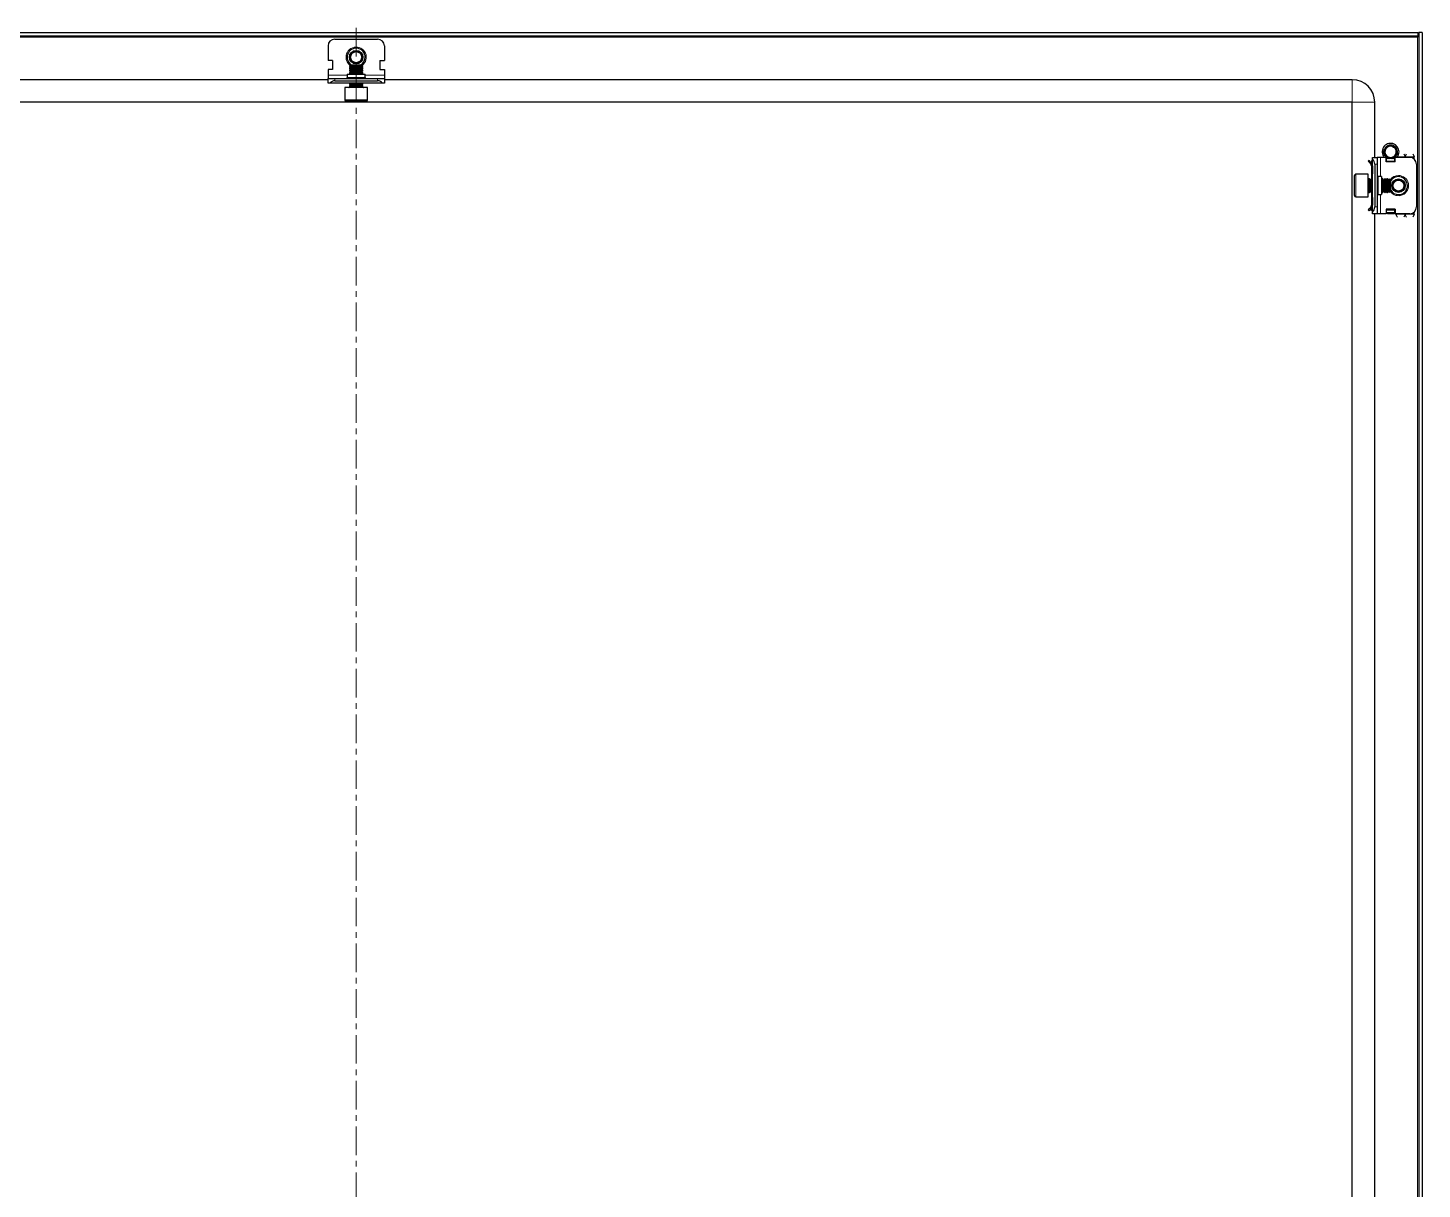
# Model space of a CAD drawing. Header units: millimetres. Extents: x -456 to 1943, y -979 to 1408.
# Drawn here: x 1324 to 1943, y 789 to 1305 of the extents above; entities that cross this region are included whole.
import ezdxf

# ---------------------------------------------------------------- set-up
doc = ezdxf.new("R2010")
doc.units = ezdxf.units.MM
doc.linetypes.add('CENTERX2', pattern=[20.32, 12.7, -2.54, 2.54, -2.54])
doc.layers.add('FORMAT', color=7, linetype='Continuous')

msp = doc.modelspace()

# ---------------------------------------------------------------- linework, layer by layer
at = {"color": 7, "linetype": 'Continuous', "lineweight": 25}
for p, q in [((998.36, 1302.58), (1940.96, 1302.58)), ((998.36, 1301.08), (1940.96, 1301.08)), ((1460.16, 1299.58), (1479.16, 1299.58)), ((1940.8, 1301.08), (1940.56, 1300.48)), ((1940.96, 1301.08), (1940.96, 1302.58)), ((1941.16, 1302.58), (1941.16, -858.42)), ((1942.66, 1302.58), (1941.16, 1302.58)), ((1942.66, 1302.58), (1942.66, -858.42)), ((1457.16, 1296.58), (1457.16, 1290.08)), ((1482.16, 1296.58), (1482.16, 1290.08)), ((1459.16, 1290.08), (1457.16, 1290.08)), ((1459.16, 1290.08), (1459.16, 1286.08)), ((1467.21, 1288.08), (1466.66, 1287.52)), ((1466.66, 1287.52), (1466.66, 1287.47)), ((1472.66, 1287.52), (1466.66, 1287.52)), ((1466.66, 1287.47), (1467.21, 1287.08)), ((1467.13, 1287.47), (1466.66, 1287.47)), ((1467.21, 1287.08), (1466.66, 1286.69)), ((1472.66, 1287.47), (1467.13, 1287.47)), ((1472.11, 1288.08), (1467.21, 1288.08)), ((1467.6, 1287.08), (1467.21, 1287.08)), ((1472.11, 1287.08), (1467.6, 1287.08)), ((1472.66, 1287.52), (1472.11, 1288.08)), ((1472.11, 1287.08), (1472.66, 1287.47)), ((1472.66, 1286.69), (1472.11, 1287.08)), ((1472.66, 1287.47), (1472.66, 1287.52)), ((1480.16, 1290.08), (1482.16, 1290.08)), ((1480.16, 1290.08), (1480.16, 1286.08)), ((1457.16, 1281.58), (1027.66, 1281.58)), ((1457.16, 1286.08), (1457.16, 1283.58)), ((1459.16, 1286.08), (1457.16, 1286.08)), ((1457.16, 1283.58), (1457.16, 1282.08)), ((1457.16, 1280.08), (1457.16, 1282.08)), ((1457.16, 1282.08), (1460.16, 1282.08)), ((1460.16, 1282.08), (1479.16, 1282.08)), ((1460.16, 1281.08), (1479.16, 1281.08)), ((1465.66, 1284.08), (1465.66, 1282.58)), ((1465.66, 1284.08), (1473.66, 1284.08)), ((1466.66, 1286.69), (1466.66, 1286.47)), ((1467.13, 1286.69), (1466.66, 1286.69)), ((1466.66, 1286.47), (1467.21, 1286.08)), ((1467.13, 1286.47), (1466.66, 1286.47)), ((1467.21, 1286.08), (1466.66, 1285.69)), ((1466.66, 1285.69), (1466.66, 1285.47)), ((1467.13, 1285.69), (1466.66, 1285.69)), ((1466.66, 1285.47), (1467.21, 1285.08)), ((1467.13, 1285.47), (1466.66, 1285.47)), ((1467.21, 1285.08), (1466.66, 1284.69)), ((1466.66, 1284.69), (1466.66, 1284.47)), ((1467.13, 1284.69), (1466.66, 1284.69)), ((1466.66, 1284.47), (1467.21, 1284.08)), ((1467.13, 1284.47), (1466.66, 1284.47)), ((1472.66, 1286.69), (1467.13, 1286.69)), ((1472.66, 1286.47), (1467.13, 1286.47)), ((1472.66, 1285.69), (1467.13, 1285.69)), ((1472.66, 1285.47), (1467.13, 1285.47)), ((1472.66, 1284.69), (1467.13, 1284.69)), ((1472.66, 1284.47), (1467.13, 1284.47)), ((1467.6, 1286.08), (1467.21, 1286.08)), ((1467.6, 1285.08), (1467.21, 1285.08)), ((1472.11, 1286.08), (1467.6, 1286.08)), ((1472.11, 1285.08), (1467.6, 1285.08)), ((1472.11, 1286.08), (1472.66, 1286.47)), ((1472.66, 1285.69), (1472.11, 1286.08)), ((1472.11, 1285.08), (1472.66, 1285.47)), ((1472.66, 1284.69), (1472.11, 1285.08)), ((1472.11, 1284.08), (1472.66, 1284.47)), ((1472.66, 1286.47), (1472.66, 1286.69)), ((1472.66, 1285.47), (1472.66, 1285.69)), ((1472.66, 1284.47), (1472.66, 1284.69)), ((1473.66, 1282.58), (1473.66, 1284.08)), ((1479.16, 1282.08), (1482.16, 1282.08)), ((1480.16, 1286.08), (1482.16, 1286.08)), ((1482.16, 1286.08), (1482.16, 1283.58)), ((1482.16, 1283.58), (1482.16, 1282.08)), ((1482.16, 1282.08), (1482.16, 1280.08)), ((1911.66, 1281.58), (1482.16, 1281.58)), ((1457.92, 1280.08), (1457.16, 1280.08)), ((1481.4, 1280.08), (1457.92, 1280.08)), ((1464.66, 1278.08), (1464.66, 1272.68)), ((1474.66, 1278.08), (1464.66, 1278.08)), ((1467.21, 1280.08), (1466.66, 1279.69)), ((1466.66, 1279.69), (1466.66, 1279.47)), ((1467.13, 1279.69), (1466.66, 1279.69)), ((1466.66, 1279.47), (1467.21, 1279.08)), ((1467.13, 1279.47), (1466.66, 1279.47)), ((1467.21, 1279.08), (1466.66, 1278.69)), ((1466.66, 1278.69), (1466.66, 1278.33)), ((1467.13, 1278.69), (1466.66, 1278.69)), ((1472.66, 1279.69), (1467.13, 1279.69)), ((1472.66, 1279.47), (1467.13, 1279.47)), ((1472.66, 1278.69), (1467.13, 1278.69)), ((1467.6, 1279.08), (1467.21, 1279.08)), ((1472.11, 1279.08), (1467.6, 1279.08)), ((1472.66, 1279.69), (1472.11, 1280.08)), ((1472.11, 1279.08), (1472.66, 1279.47)), ((1472.66, 1278.69), (1472.11, 1279.08)), ((1472.66, 1279.47), (1472.66, 1279.69)), ((1472.66, 1278.33), (1472.66, 1278.69)), ((1474.66, 1272.68), (1474.66, 1278.08)), ((1482.16, 1280.08), (1481.4, 1280.08)), ((1911.66, 1271.58), (1027.66, 1271.58)), ((1474.06, 1272.08), (1465.26, 1272.08)), ((1911.66, -827.42), (1911.66, 1271.58)), ((1921.66, 1247.08), (1921.66, 1271.58)), ((1925.66, 1249.67), (1925.69, 1249.93)), ((1925.67, 1249.88), (1925.67, 1249.83)), ((1925.7, 1250.08), (1925.69, 1250.03)), ((1925.74, 1250.28), (1925.73, 1250.24)), ((1925.74, 1250.28), (1925.82, 1250.52)), ((1925.8, 1250.47), (1925.78, 1250.43)), ((1926.45, 1251.61), (1926.43, 1251.58)), ((1926.72, 1251.87), (1926.69, 1251.84)), ((1927.04, 1252.1), (1927.24, 1252.22)), ((1927.21, 1252.21), (1927.17, 1252.18)), ((1927.22, 1252.14), (1927.17, 1252.18)), ((1927.21, 1252.21), (1927.44, 1252.29)), ((1927.4, 1252.3), (1927.35, 1252.28)), ((1927.59, 1252.38), (1927.54, 1252.36)), ((1927.59, 1252.38), (1927.81, 1252.45)), ((1927.78, 1252.45), (1927.73, 1252.43)), ((1927.97, 1252.5), (1927.92, 1252.49)), ((1928.86, 1252.57), (1928.11, 1252.5)), ((1930.36, 1252.05), (1930.31, 1252.08)), ((1930.52, 1251.93), (1930.48, 1251.96)), ((1930.68, 1251.8), (1930.64, 1251.83)), ((1930.82, 1251.66), (1930.79, 1251.69)), ((1930.82, 1251.66), (1930.94, 1251.52)), ((1930.93, 1251.54), (1930.92, 1251.55)), ((1930.95, 1250.45), (1931.12, 1250.04)), ((1919.1, 1245.72), (1918.75, 1245.36)), ((1919.72, 1244.39), (1918.75, 1245.36)), ((1920.07, 1244.74), (1919.1, 1245.72)), ((1919.72, 1244.39), (1920.07, 1244.74)), ((1920.16, 1245.08), (1920.16, 1244.68)), ((1920.45, 1245.79), (1920.66, 1245.99)), ((1920.66, 1247.08), (1922.66, 1247.08)), ((1920.66, 1246.31), (1920.66, 1247.08)), ((1920.66, 1222.84), (1920.66, 1246.31)), ((1921.66, 1244.08), (1921.66, 1225.08)), ((1922.66, 1247.08), (1922.66, 1244.08)), ((1924.16, 1247.08), (1922.66, 1247.08)), ((1922.66, 1244.08), (1922.66, 1225.08)), ((1926.66, 1247.08), (1924.16, 1247.08)), ((1925.66, 1249.47), (1925.69, 1249.71)), ((1925.66, 1249.67), (1925.66, 1249.62)), ((1925.66, 1249.47), (1925.66, 1249.42)), ((1925.68, 1249.27), (1925.68, 1249.22)), ((1925.7, 1249.08), (1925.71, 1249.03)), ((1925.74, 1248.89), (1925.75, 1248.85)), ((1925.79, 1248.72), (1925.8, 1248.67)), ((1925.85, 1248.54), (1925.85, 1248.53)), ((1926.43, 1247.57), (1926.46, 1247.53)), ((1926.57, 1247.43), (1926.6, 1247.4)), ((1926.66, 1245.08), (1926.66, 1247.08)), ((1926.91, 1246.26), (1926.66, 1246.41)), ((1930.66, 1245.08), (1926.66, 1245.08)), ((1926.72, 1247.29), (1926.76, 1247.26)), ((1926.88, 1247.16), (1926.92, 1247.13)), ((1926.91, 1246.7), (1927.25, 1246.94)), ((1927.41, 1246.7), (1926.91, 1246.35)), ((1926.91, 1246.35), (1926.91, 1246.7)), ((1926.91, 1245.43), (1926.91, 1246.35)), ((1926.91, 1245.08), (1926.91, 1245.43)), ((1927.05, 1247.05), (1927.09, 1247.02)), ((1927.23, 1246.94), (1927.27, 1246.92)), ((1927.41, 1246.7), (1927.81, 1246.7)), ((1927.58, 1246.78), (1927.63, 1246.76)), ((1927.76, 1246.72), (1927.81, 1246.7)), ((1927.94, 1246.67), (1927.98, 1246.66)), ((1929.11, 1246.62), (1928.93, 1246.59)), ((1929.26, 1246.64), (1929.3, 1246.65)), ((1929.5, 1246.7), (1929.91, 1246.7)), ((1930.41, 1246.35), (1929.91, 1246.7)), ((1930.2, 1247), (1929.93, 1246.88)), ((1930, 1246.99), (1930.41, 1246.7)), ((1930.41, 1246.7), (1930.41, 1246.35)), ((1930.41, 1246.35), (1930.41, 1245.43)), ((1930.41, 1245.43), (1930.41, 1245.08)), ((1930.66, 1246.41), (1930.46, 1246.29)), ((1930.46, 1246.29), (1930.46, 1245.08)), ((1930.66, 1245.08), (1930.66, 1247.08)), ((1937.16, 1247.08), (1930.66, 1247.08)), ((1930.93, 1247.61), (1930.76, 1247.49)), ((1931.43, 1248.46), (1931.33, 1248.27)), ((1931.44, 1248.46), (1931.34, 1248.28)), ((1931.5, 1248.6), (1931.51, 1248.64)), ((1931.55, 1248.78), (1931.56, 1248.82)), ((1931.65, 1249.38), (1931.59, 1249.07)), ((1931.6, 1248.97), (1931.61, 1249.02)), ((1931.63, 1249.18), (1931.64, 1249.23)), ((1931.65, 1249.38), (1931.66, 1249.43)), ((1931.66, 1249.58), (1931.66, 1249.58)), ((1939.16, 1246.31), (1939.16, 1247.33)), ((1940.16, 1244.08), (1940.16, 1225.08)), ((1912.66, 1230.18), (1912.66, 1238.98)), ((1918.66, 1239.58), (1913.26, 1239.58)), ((1918.66, 1229.58), (1918.66, 1239.58)), ((1919.27, 1237.58), (1918.91, 1237.58)), ((1919.66, 1237.02), (1919.27, 1237.58)), ((1919.27, 1237.11), (1919.27, 1237.58)), ((1920.05, 1237.58), (1919.66, 1237.02)), ((1920.27, 1237.58), (1920.05, 1237.58)), ((1920.05, 1237.11), (1920.05, 1237.58)), ((1920.16, 1243.33), (1920.66, 1243.33)), ((1920.16, 1243.33), (1920.16, 1239.83)), ((1920.66, 1239.83), (1920.16, 1239.83)), ((1920.16, 1239.83), (1920.16, 1237.58)), ((1920.66, 1237.02), (1920.27, 1237.58)), ((1920.27, 1237.11), (1920.27, 1237.58)), ((1920.66, 1243.33), (1920.66, 1239.83)), ((1924.66, 1238.58), (1923.16, 1238.58)), ((1924.66, 1238.58), (1924.66, 1230.58)), ((1925.05, 1237.58), (1924.66, 1237.02)), ((1925.27, 1237.58), (1925.05, 1237.58)), ((1925.05, 1237.11), (1925.05, 1237.58)), ((1925.66, 1237.02), (1925.27, 1237.58)), ((1925.27, 1237.11), (1925.27, 1237.58)), ((1926.05, 1237.58), (1925.66, 1237.02)), ((1926.27, 1237.58), (1926.05, 1237.58)), ((1926.05, 1237.11), (1926.05, 1237.58)), ((1926.66, 1237.02), (1926.27, 1237.58)), ((1926.27, 1237.11), (1926.27, 1237.58)), ((1927.05, 1237.58), (1926.66, 1237.02)), ((1927.27, 1237.58), (1927.05, 1237.58)), ((1927.05, 1237.11), (1927.05, 1237.58)), ((1927.66, 1237.02), (1927.27, 1237.58)), ((1927.27, 1237.11), (1927.27, 1237.58)), ((1928.05, 1237.58), (1927.66, 1237.02)), ((1928.11, 1237.58), (1928.05, 1237.58)), ((1928.05, 1237.11), (1928.05, 1237.58)), ((1928.66, 1237.02), (1928.11, 1237.58)), ((1928.11, 1231.58), (1928.11, 1237.58)), ((1918.91, 1231.58), (1919.27, 1231.58)), ((1919.27, 1231.58), (1919.27, 1237.11)), ((1919.27, 1231.58), (1919.66, 1232.13)), ((1919.66, 1236.64), (1919.66, 1237.02)), ((1919.66, 1232.13), (1919.66, 1236.64)), ((1919.66, 1232.13), (1920.05, 1231.58)), ((1920.05, 1231.58), (1920.05, 1237.11)), ((1920.05, 1231.58), (1920.27, 1231.58)), ((1920.16, 1231.58), (1920.16, 1229.33)), ((1920.27, 1231.58), (1920.27, 1237.11)), ((1920.27, 1231.58), (1920.66, 1232.13)), ((1924.66, 1232.13), (1925.05, 1231.58)), ((1925.05, 1231.58), (1925.05, 1237.11)), ((1925.05, 1231.58), (1925.27, 1231.58)), ((1925.27, 1231.58), (1925.27, 1237.11)), ((1925.27, 1231.58), (1925.66, 1232.13)), ((1925.66, 1236.64), (1925.66, 1237.02)), ((1925.66, 1232.13), (1925.66, 1236.64)), ((1925.66, 1232.13), (1926.05, 1231.58)), ((1926.05, 1231.58), (1926.05, 1237.11)), ((1926.05, 1231.58), (1926.27, 1231.58)), ((1926.27, 1231.58), (1926.27, 1237.11)), ((1926.27, 1231.58), (1926.66, 1232.13)), ((1926.66, 1236.64), (1926.66, 1237.02)), ((1926.66, 1232.13), (1926.66, 1236.64)), ((1926.66, 1232.13), (1927.05, 1231.58)), ((1927.05, 1231.58), (1927.05, 1237.11)), ((1927.05, 1231.58), (1927.27, 1231.58)), ((1927.27, 1231.58), (1927.27, 1237.11)), ((1927.27, 1231.58), (1927.66, 1232.13)), ((1927.66, 1236.64), (1927.66, 1237.02)), ((1927.66, 1232.13), (1927.66, 1236.64)), ((1927.66, 1232.13), (1928.05, 1231.58)), ((1928.05, 1231.58), (1928.05, 1237.11)), ((1928.05, 1231.58), (1928.11, 1231.58)), ((1928.11, 1231.58), (1928.66, 1232.13)), ((1928.66, 1232.13), (1928.66, 1237.02)), ((1913.26, 1229.58), (1918.66, 1229.58)), ((1920.16, 1229.33), (1920.66, 1229.33)), ((1920.16, 1229.33), (1920.16, 1225.83)), ((1920.16, 1225.83), (1920.66, 1225.83)), ((1920.66, 1229.33), (1920.66, 1225.83)), ((1922.66, 1225.08), (1922.66, 1222.08)), ((1923.16, 1230.58), (1924.66, 1230.58)), ((1919.72, 1224.77), (1918.75, 1223.79)), ((1919.1, 1223.44), (1918.75, 1223.79)), ((1920.07, 1224.41), (1919.1, 1223.44)), ((1919.72, 1224.77), (1920.07, 1224.41)), ((1920.16, 1224.08), (1920.16, 1224.54)), ((1920.66, 1223.16), (1920.45, 1223.37)), ((1920.66, 1222.08), (1920.66, 1222.84)), ((1922.66, 1222.08), (1920.66, 1222.08)), ((1921.66, 547.08), (1921.66, 1222.08)), ((1924.16, 1222.08), (1922.66, 1222.08)), ((1926.66, 1222.08), (1924.16, 1222.08)), ((1930.66, 1224.08), (1926.66, 1224.08)), ((1926.66, 1224.08), (1926.66, 1222.08)), ((1926.91, 1223.73), (1926.91, 1224.08)), ((1926.91, 1222.81), (1926.91, 1223.73)), ((1926.91, 1222.81), (1927.41, 1222.46)), ((1926.91, 1222.46), (1926.91, 1222.81)), ((1927.41, 1222.1), (1926.91, 1222.46)), ((1929.91, 1222.46), (1927.41, 1222.46)), ((1927.41, 1222.46), (1927.41, 1222.1)), ((1929.91, 1222.1), (1927.41, 1222.1)), ((1929.91, 1222.46), (1930.41, 1222.81)), ((1929.91, 1222.1), (1929.91, 1222.46)), ((1930.41, 1222.46), (1929.91, 1222.1)), ((1930.41, 1224.08), (1930.41, 1223.73)), ((1930.41, 1223.73), (1930.41, 1222.81)), ((1930.41, 1222.81), (1930.41, 1222.46)), ((1930.46, 1224.08), (1930.46, 1222.2)), ((1930.46, 1222.2), (1930.66, 1222.2)), ((1930.66, 1224.08), (1930.66, 1222.08)), ((1937.16, 1222.08), (1930.66, 1222.08)), ((1931.16, 1221.83), (1931.16, 1222.08)), ((1939.16, 1221.83), (1939.16, 1222.84))]:
    msp.add_line(p, q, dxfattribs=at)
at = {"color": 8, "linetype": 'Continuous', "lineweight": 18}
for p, q in [((998.76, 1300.48), (1940.56, 1300.48)), ((1940.56, 1300.48), (1940.56, -856.32)), ((1457.16, 1283.58), (1465.66, 1283.58)), ((1460.16, 1282.08), (1460.16, 1281.08)), ((1465.66, 1282.58), (1473.66, 1282.58)), ((1473.66, 1283.58), (1482.16, 1283.58)), ((1479.16, 1281.08), (1479.16, 1282.08)), ((1911.66, 1271.58), (1911.66, 1281.58)), ((1466.66, 1278.33), (1471.28, 1278.33)), ((1471.28, 1278.33), (1472.66, 1278.33)), ((1464.66, 1272.68), (1474.66, 1272.68)), ((1911.66, 1271.58), (1921.66, 1271.58)), ((1920.66, 1245.08), (1920.16, 1245.08)), ((1920.66, 1245.58), (1920.45, 1245.79)), ((1922.66, 1244.08), (1921.66, 1244.08)), ((1924.16, 1247.08), (1924.16, 1238.58)), ((1930.41, 1245.43), (1926.91, 1245.43)), ((1931.66, 1247.33), (1935.16, 1247.33)), ((1939.16, 1247.33), (1935.16, 1247.33)), ((1913.26, 1239.58), (1913.26, 1229.58)), ((1918.91, 1237.58), (1918.91, 1232.96)), ((1923.16, 1238.58), (1923.16, 1230.58)), ((1918.91, 1232.96), (1918.91, 1231.58)), ((1921.66, 1225.08), (1922.66, 1225.08)), ((1924.16, 1230.58), (1924.16, 1222.08)), ((1920.66, 1224.08), (1920.16, 1224.08)), ((1920.66, 1223.58), (1920.45, 1223.37)), ((1926.91, 1223.73), (1930.41, 1223.73)), ((1935.16, 1221.83), (1931.16, 1221.83)), ((1939.16, 1221.83), (1935.16, 1221.83))]:
    msp.add_line(p, q, dxfattribs=at)
at = {"color": 7, "linetype": 'Continuous', "lineweight": 25}
for centre, radius in [((1469.66, 1291.58), 3), ((1469.66, 1291.58), 2.76), ((1469.66, 1291.58), 2.45), ((1932.16, 1234.58), 3), ((1932.16, 1234.58), 2.76), ((1932.16, 1234.58), 2.45)]:
    msp.add_circle(centre, radius, dxfattribs=at)
for centre, radius, start, end in [((1460.16, 1296.58), 3, 90, 180), ((1479.16, 1296.58), 3, 0, 90), ((1469.66, 1291.58), 4, 0, 241.04498), ((1469.66, 1291.58), 4, 298.95502, 0), ((1460.16, 1278.08), 3, 90, 138.18969), ((1465.16, 1282.58), 0.5, 270, 0), ((1474.16, 1282.58), 0.5, 180, 270), ((1479.16, 1278.08), 3, 41.81031, 90), ((1911.66, 1271.58), 10, 0, 90), ((1466.41, 1278.33), 0.25, 270, 0), ((1472.91, 1278.33), 0.25, 180, 270), ((1465.26, 1272.68), 0.6, 180, 270), ((1474.06, 1272.68), 0.6, 270, 0), ((1928.66, 1249.58), 3.75, 0, 221.81031), ((1928.66, 1249.58), 2.5, 168.59442, 228.59442), ((1928.66, 1249.58), 2.5, 108.59442, 168.59442), ((1928.66, 1249.58), 2.5, 75.88813, 108.59442), ((1928.66, 1249.58), 3, 59.92857, 86.21929), ((1928.66, 1249.58), 3, 360, 40.74374), ((1928.66, 1249.58), 2.5, 348.59442, 10.51652), ((1921.16, 1245.08), 1, 135, 180), ((1918.66, 1244.08), 3, 360, 48.18969), ((1928.66, 1249.58), 2.5, 228.59442, 288.59442), ((1928.66, 1249.58), 2.5, 288.59442, 348.59442), ((1928.66, 1249.58), 3.75, 318.18969, 0), ((1937.16, 1244.08), 3, 360, 90), ((1913.26, 1238.98), 0.6, 90, 180), ((1918.91, 1237.83), 0.25, 180, 270), ((1923.16, 1239.08), 0.5, 180, 270), ((1932.16, 1234.58), 4, 270, 151.04498), ((1918.91, 1231.33), 0.25, 90, 180), ((1932.16, 1234.58), 4, 208.95502, 270), ((1913.26, 1230.18), 0.6, 180, 270), ((1918.66, 1225.08), 3, 311.81031, 360), ((1923.16, 1230.08), 0.5, 90, 180), ((1937.16, 1225.08), 3, 270, 360), ((1921.16, 1224.08), 1, 180, 225)]:
    msp.add_arc(centre, radius, start, end, dxfattribs=at)
at = {"color": 8, "linetype": 'Continuous', "lineweight": 18}
for centre, start, end in [((1469.66, 1291.58), 305.46217, 180), ((1469.66, 1291.58), 180, 234.53783), ((1932.16, 1234.58), 215.46217, 90), ((1932.16, 1234.58), 90, 144.53783)]:
    msp.add_arc(centre, 4.5, start, end, dxfattribs=at)
at = {"color": 7, "linetype": 'Continuous', "lineweight": 25}
msp.add_open_spline([(1940.56, 1300.48), (1940.59, 1300.56), (1940.66, 1300.71), (1940.76, 1300.91), (1940.86, 1301.05), (1940.93, 1301.07), (1940.96, 1301.08)], degree=3, dxfattribs=at)
for points, knots in [([(1941.16, 1302.58), (1941.15, 1302.4), (1941.13, 1302.03), (1941.04, 1301.66), (1940.96, 1301.47), (1940.96, 1301.46)], [0, 0, 0, 0, 0.48755, 0.97507, 1, 1, 1, 1]), ([(1925.66, 1249.67), (1925.69, 1249.69), (1925.76, 1249.72), (1925.85, 1249.74), (1925.94, 1249.75), (1925.99, 1249.74), (1926.01, 1249.73)], [0, 0, 0, 0, 0.293779, 0.558982, 0.818494, 1, 1, 1, 1]), ([(1925.67, 1249.88), (1925.71, 1249.89), (1925.77, 1249.92), (1925.87, 1249.93), (1925.96, 1249.93), (1926.04, 1249.9), (1926.1, 1249.88), (1926.12, 1249.87), (1926.12, 1249.87)], [0, 0, 0, 0, 0.227908, 0.430276, 0.627707, 0.816134, 0.99284, 1, 1, 1, 1]), ([(1926.06, 1249.78), (1926.05, 1249.78), (1926.01, 1249.8), (1925.94, 1249.83), (1925.85, 1249.85), (1925.76, 1249.85), (1925.7, 1249.83), (1925.67, 1249.83)], [0, 0, 0, 0, 0.050156, 0.304513, 0.55888, 0.776903, 1, 1, 1, 1]), ([(1926.14, 1249.89), (1926.11, 1249.91), (1926.06, 1249.96), (1925.97, 1250), (1925.88, 1250.03), (1925.79, 1250.04), (1925.73, 1250.04), (1925.69, 1250.03)], [0, 0, 0, 0, 0.19243, 0.403622, 0.614801, 0.805152, 1, 1, 1, 1]), ([(1925.7, 1250.08), (1925.74, 1250.09), (1925.8, 1250.11), (1925.9, 1250.11), (1925.99, 1250.1), (1926.07, 1250.07), (1926.13, 1250.03), (1926.17, 1249.99), (1926.18, 1249.98)], [0, 0, 0, 0, 0.205811, 0.38496, 0.558827, 0.724121, 0.878934, 1, 1, 1, 1]), ([(1926.17, 1250.03), (1926.14, 1250.05), (1926.1, 1250.1), (1926.02, 1250.16), (1925.93, 1250.2), (1925.84, 1250.23), (1925.77, 1250.23), (1925.73, 1250.24)], [0, 0, 0, 0, 0.183111, 0.381533, 0.579913, 0.787111, 1, 1, 1, 1]), ([(1925.74, 1250.28), (1925.78, 1250.29), (1925.85, 1250.29), (1925.94, 1250.28), (1926.02, 1250.25), (1926.09, 1250.21), (1926.15, 1250.17), (1926.18, 1250.13), (1926.2, 1250.11)], [0, 0, 0, 0, 0.207037, 0.38272, 0.55212, 0.712365, 0.86221, 1, 1, 1, 1]), ([(1926.2, 1250.12), (1926.19, 1250.14), (1926.17, 1250.18), (1926.12, 1250.25), (1926.04, 1250.32), (1925.96, 1250.37), (1925.87, 1250.41), (1925.81, 1250.42), (1925.78, 1250.43)], [0, 0, 0, 0, 0.112687, 0.266978, 0.464332, 0.661607, 0.829157, 1, 1, 1, 1]), ([(1925.79, 1250.41), (1925.79, 1250.43), (1925.81, 1250.55), (1925.86, 1250.65), (1925.9, 1250.73)], [0, 0, 0, 0, 0.218168, 1, 1, 1, 1]), ([(1925.8, 1250.47), (1925.83, 1250.47), (1925.88, 1250.47), (1925.97, 1250.44), (1926.04, 1250.41), (1926.11, 1250.36), (1926.16, 1250.3), (1926.19, 1250.25), (1926.21, 1250.21), (1926.22, 1250.19)], [0, 0, 0, 0, 0.1648015, 0.3286622, 0.485343, 0.633184, 0.7714895, 0.9006567, 1, 1, 1, 1]), ([(1926.21, 1250.07), (1926.2, 1250.04), (1926.18, 1249.97), (1926.13, 1249.87), (1926.06, 1249.78), (1925.99, 1249.72), (1925.92, 1249.67), (1925.87, 1249.63), (1925.83, 1249.62), (1925.82, 1249.62)], [0, 0, 0, 0, 0.1251657, 0.3367685, 0.4886747, 0.6403706, 0.7919615, 0.9435026, 1, 1, 1, 1]), ([(1927.2, 1252.13), (1927.12, 1252.08), (1926.78, 1251.85), (1926.29, 1251.34), (1926.06, 1250.79), (1925.96, 1250.55)], [0, 0, 0, 0, 0.128781, 0.613629, 1, 1, 1, 1]), ([(1925.96, 1250.55), (1925.96, 1250.55), (1925.99, 1250.54), (1926.05, 1250.51), (1926.11, 1250.46), (1926.15, 1250.4), (1926.19, 1250.33), (1926.22, 1250.23), (1926.22, 1250.13), (1926.21, 1250.08), (1926.21, 1250.07)], [0, 0, 0, 0, 0.022761, 0.192243, 0.346896, 0.477535, 0.588677, 0.783334, 0.968624, 1, 1, 1, 1]), ([(1926.23, 1250.14), (1926.22, 1250.18), (1926.21, 1250.24), (1926.17, 1250.32), (1926.12, 1250.4), (1926.06, 1250.47), (1926.01, 1250.51), (1925.97, 1250.54), (1925.96, 1250.55)], [0, 0, 0, 0, 0.182737, 0.363423, 0.543947, 0.724373, 0.904747, 1, 1, 1, 1]), ([(1927.86, 1251.95), (1927.85, 1251.94), (1927.8, 1251.93), (1927.72, 1251.92), (1927.63, 1251.92), (1927.54, 1251.93), (1927.45, 1251.96), (1927.37, 1251.99), (1927.29, 1252.04), (1927.24, 1252.09), (1927.21, 1252.12), (1927.2, 1252.13)], [0, 0, 0, 0, 0.04296, 0.1733, 0.274263, 0.401081, 0.527716, 0.654259, 0.780759, 0.936852, 1, 1, 1, 1]), ([(1927.21, 1252.21), (1927.24, 1252.19), (1927.3, 1252.15), (1927.37, 1252.08), (1927.41, 1252.02), (1927.43, 1251.98), (1927.43, 1251.96)], [0, 0, 0, 0, 0.319514, 0.608493, 0.891527, 1, 1, 1, 1]), ([(1927.5, 1251.94), (1927.5, 1251.94), (1927.51, 1251.98), (1927.49, 1252.04), (1927.46, 1252.13), (1927.41, 1252.21), (1927.37, 1252.26), (1927.35, 1252.28)], [0, 0, 0, 0, 0.00279, 0.269575, 0.536371, 0.765499, 1, 1, 1, 1]), ([(1927.4, 1252.3), (1927.42, 1252.28), (1927.48, 1252.24), (1927.54, 1252.16), (1927.58, 1252.08), (1927.61, 1252), (1927.61, 1251.95), (1927.62, 1251.92)], [0, 0, 0, 0, 0.234253, 0.442787, 0.646465, 0.841043, 1, 1, 1, 1]), ([(1927.65, 1251.92), (1927.65, 1251.95), (1927.66, 1252.01), (1927.65, 1252.11), (1927.63, 1252.2), (1927.59, 1252.29), (1927.56, 1252.34), (1927.54, 1252.36)], [0, 0, 0, 0, 0.181695, 0.396783, 0.61186, 0.803681, 1, 1, 1, 1]), ([(1927.59, 1252.38), (1927.61, 1252.35), (1927.66, 1252.31), (1927.71, 1252.23), (1927.74, 1252.14), (1927.76, 1252.06), (1927.76, 1251.99), (1927.75, 1251.94), (1927.75, 1251.92)], [0, 0, 0, 0, 0.208724, 0.39105, 0.568219, 0.73683, 0.894853, 1, 1, 1, 1]), ([(1927.77, 1251.93), (1927.77, 1251.94), (1927.79, 1251.97), (1927.81, 1252.05), (1927.82, 1252.15), (1927.81, 1252.25), (1927.78, 1252.34), (1927.75, 1252.4), (1927.73, 1252.43)], [0, 0, 0, 0, 0.043388, 0.23288, 0.422274, 0.611632, 0.803279, 1, 1, 1, 1]), ([(1927.78, 1252.45), (1927.8, 1252.42), (1927.84, 1252.37), (1927.88, 1252.28), (1927.9, 1252.2), (1927.9, 1252.11), (1927.89, 1252.04), (1927.88, 1251.98), (1927.86, 1251.95), (1927.85, 1251.95)], [0, 0, 0, 0, 0.198483, 0.367712, 0.531083, 0.685778, 0.830503, 0.965152, 1, 1, 1, 1]), ([(1928.11, 1252.5), (1928.12, 1252.48), (1928.14, 1252.44), (1928.16, 1252.36), (1928.16, 1252.28), (1928.14, 1252.21), (1928.1, 1252.12), (1928.04, 1252.04), (1927.95, 1251.98), (1927.89, 1251.96), (1927.86, 1251.95)], [0, 0, 0, 0, 0.098631, 0.238541, 0.378532, 0.49895, 0.601027, 0.777401, 0.9101, 1, 1, 1, 1]), ([(1927.88, 1251.97), (1927.89, 1251.99), (1927.92, 1252.04), (1927.95, 1252.12), (1927.97, 1252.22), (1927.97, 1252.35), (1927.94, 1252.44), (1927.92, 1252.49)], [0, 0, 0, 0, 0.13286, 0.29106, 0.491007, 0.69089, 1, 1, 1, 1]), ([(1927.97, 1252.5), (1927.98, 1252.47), (1928.01, 1252.42), (1928.04, 1252.34), (1928.05, 1252.25), (1928.04, 1252.17), (1928.01, 1252.08), (1927.97, 1252.02), (1927.94, 1251.98)], [0, 0, 0, 0, 0.16279, 0.324686, 0.479688, 0.626058, 0.76302, 1, 1, 1, 1]), ([(1927.96, 1252), (1927.97, 1252), (1928, 1252.03), (1928.03, 1252.09), (1928.08, 1252.16), (1928.11, 1252.26), (1928.12, 1252.35), (1928.12, 1252.43), (1928.12, 1252.48), (1928.11, 1252.5)], [0, 0, 0, 0, 0.036757, 0.196192, 0.355485, 0.51469, 0.719746, 0.882005, 1, 1, 1, 1]), ([(1929.27, 1252), (1929.55, 1251.95), (1929.85, 1251.9), (1930.12, 1251.77), (1930.13, 1251.77)], [0, 0, 0, 0, 0.965671, 1, 1, 1, 1]), ([(1929.27, 1252), (1929.36, 1251.97), (1929.5, 1251.91), (1929.63, 1251.84), (1929.67, 1251.81)], [0, 0, 0, 0, 0.681733, 1, 1, 1, 1]), ([(1929.67, 1251.81), (1929.74, 1251.78), (1930.06, 1251.62), (1930.57, 1251.2), (1930.82, 1250.7), (1930.95, 1250.45)], [0, 0, 0, 0, 0.130652, 0.560007, 1, 1, 1, 1]), ([(1930.13, 1251.77), (1930.12, 1251.78), (1930.11, 1251.83), (1930.1, 1251.9), (1930.11, 1251.99), (1930.12, 1252.09), (1930.15, 1252.15), (1930.16, 1252.17)], [0, 0, 0, 0, 0.113604, 0.31095, 0.508229, 0.75166, 1, 1, 1, 1]), ([(1930.18, 1252.16), (1930.18, 1252.13), (1930.18, 1252.06), (1930.15, 1251.96), (1930.13, 1251.9), (1930.11, 1251.88), (1930.11, 1251.88)], [0, 0, 0, 0, 0.3571393, 0.6809788, 0.9981828, 1, 1, 1, 1]), ([(1930.12, 1251.79), (1930.14, 1251.81), (1930.19, 1251.85), (1930.24, 1251.92), (1930.29, 1252), (1930.31, 1252.05), (1930.31, 1252.08)], [0, 0, 0, 0, 0.228254, 0.510351, 0.752319, 1, 1, 1, 1]), ([(1930.73, 1251.36), (1930.71, 1251.36), (1930.67, 1251.34), (1930.58, 1251.34), (1930.48, 1251.35), (1930.39, 1251.39), (1930.32, 1251.44), (1930.23, 1251.52), (1930.16, 1251.64), (1930.14, 1251.73), (1930.13, 1251.77)], [0, 0, 0, 0, 0.0736464, 0.1695635, 0.351373, 0.4388934, 0.519676, 0.6829056, 0.8511995, 1, 1, 1, 1]), ([(1930.36, 1252.05), (1930.35, 1252.02), (1930.34, 1251.95), (1930.31, 1251.86), (1930.26, 1251.78), (1930.21, 1251.72), (1930.17, 1251.69), (1930.15, 1251.68)], [0, 0, 0, 0, 0.240212, 0.454711, 0.664287, 0.864517, 1, 1, 1, 1]), ([(1930.17, 1251.64), (1930.19, 1251.65), (1930.25, 1251.68), (1930.33, 1251.73), (1930.39, 1251.8), (1930.45, 1251.88), (1930.47, 1251.93), (1930.48, 1251.96)], [0, 0, 0, 0, 0.172104, 0.391099, 0.610089, 0.802801, 1, 1, 1, 1]), ([(1930.52, 1251.93), (1930.51, 1251.9), (1930.5, 1251.83), (1930.45, 1251.74), (1930.4, 1251.67), (1930.34, 1251.62), (1930.28, 1251.57), (1930.23, 1251.56), (1930.22, 1251.56)], [0, 0, 0, 0, 0.209239, 0.392702, 0.571062, 0.740844, 0.899958, 1, 1, 1, 1]), ([(1930.23, 1251.54), (1930.24, 1251.54), (1930.28, 1251.54), (1930.36, 1251.57), (1930.45, 1251.62), (1930.53, 1251.68), (1930.59, 1251.75), (1930.63, 1251.8), (1930.64, 1251.83)], [0, 0, 0, 0, 0.0505, 0.241124, 0.431653, 0.622154, 0.808692, 1, 1, 1, 1]), ([(1930.68, 1251.8), (1930.67, 1251.76), (1930.64, 1251.7), (1930.59, 1251.62), (1930.53, 1251.56), (1930.46, 1251.52), (1930.38, 1251.49), (1930.33, 1251.47), (1930.3, 1251.47), (1930.29, 1251.47)], [0, 0, 0, 0, 0.198035, 0.367663, 0.531495, 0.686664, 0.831818, 0.981917, 1, 1, 1, 1]), ([(1930.31, 1251.46), (1930.31, 1251.46), (1930.34, 1251.46), (1930.41, 1251.46), (1930.5, 1251.48), (1930.58, 1251.52), (1930.66, 1251.56), (1930.73, 1251.62), (1930.77, 1251.67), (1930.79, 1251.69)], [0, 0, 0, 0, 0.018281, 0.175639, 0.332896, 0.490097, 0.647274, 0.821632, 1, 1, 1, 1]), ([(1930.82, 1251.66), (1930.81, 1251.63), (1930.78, 1251.58), (1930.72, 1251.52), (1930.65, 1251.47), (1930.58, 1251.43), (1930.51, 1251.41), (1930.43, 1251.4), (1930.38, 1251.41), (1930.36, 1251.42)], [0, 0, 0, 0, 0.159446, 0.318034, 0.469983, 0.61348, 0.747649, 0.872856, 1, 1, 1, 1]), ([(1930.37, 1251.41), (1930.4, 1251.4), (1930.46, 1251.39), (1930.54, 1251.39), (1930.62, 1251.4), (1930.7, 1251.42), (1930.81, 1251.46), (1930.88, 1251.52), (1930.92, 1251.55)], [0, 0, 0, 0, 0.149407, 0.278563, 0.407661, 0.536722, 0.727045, 1, 1, 1, 1]), ([(1930.93, 1251.54), (1930.92, 1251.51), (1930.88, 1251.46), (1930.82, 1251.41), (1930.77, 1251.38), (1930.73, 1251.36), (1930.73, 1251.36)], [0, 0, 0, 0, 0.315056, 0.630194, 0.945514, 1, 1, 1, 1]), ([(1930.73, 1251.36), (1930.76, 1251.34), (1931, 1251.11), (1931.35, 1250.65), (1931.59, 1250.04), (1931.64, 1249.7), (1931.66, 1249.58)], [0, 0, 0, 0, 0.050685, 0.485619, 0.826643, 1, 1, 1, 1]), ([(1931.17, 1249.25), (1931.18, 1249.35), (1931.19, 1249.62), (1931.15, 1249.88), (1931.12, 1250.04)], [0, 0, 0, 0, 0.408521, 1, 1, 1, 1]), ([(1920.16, 1243.33), (1920.14, 1243.52), (1920.11, 1243.81), (1919.92, 1244.16), (1919.79, 1244.31), (1919.72, 1244.39)], [0, 0, 0, 0, 0.485042, 0.738404, 1, 1, 1, 1]), ([(1920.66, 1243.33), (1920.63, 1243.57), (1920.58, 1244.05), (1920.3, 1244.51), (1920.1, 1244.71), (1920.07, 1244.74)], [0, 0, 0, 0, 0.461863, 0.923726, 1, 1, 1, 1]), ([(1925.89, 1249.65), (1925.87, 1249.65), (1925.82, 1249.66), (1925.74, 1249.65), (1925.69, 1249.63), (1925.66, 1249.62)], [0, 0, 0, 0, 0.236131, 0.613435, 1, 1, 1, 1]), ([(1926.43, 1247.57), (1926.31, 1247.72), (1926.03, 1248.07), (1925.74, 1248.73), (1925.69, 1249.24), (1925.66, 1249.49)], [0, 0, 0, 0, 0.274163, 0.639603, 1, 1, 1, 1]), ([(1925.77, 1248.83), (1925.75, 1248.88), (1925.69, 1249.03), (1925.68, 1249.19), (1925.67, 1249.31)], [0, 0, 0, 0, 0.28291, 1, 1, 1, 1]), ([(1925.97, 1248.28), (1925.95, 1248.31), (1925.86, 1248.45), (1925.82, 1248.61), (1925.78, 1248.74)], [0, 0, 0, 0, 0.192577, 1, 1, 1, 1]), ([(1925.82, 1249.62), (1925.83, 1249.54), (1925.84, 1249.15), (1926.02, 1248.48), (1926.39, 1248), (1926.56, 1247.78)], [0, 0, 0, 0, 0.108003, 0.585763, 1, 1, 1, 1]), ([(1926.35, 1247.7), (1926.31, 1247.74), (1926.17, 1247.87), (1926.08, 1248.04), (1926.01, 1248.17)], [0, 0, 0, 0, 0.288707, 1, 1, 1, 1]), ([(1926.43, 1247.57), (1926.45, 1247.59), (1926.48, 1247.64), (1926.55, 1247.7), (1926.62, 1247.74), (1926.69, 1247.77), (1926.76, 1247.78), (1926.83, 1247.79), (1926.87, 1247.78), (1926.88, 1247.77)], [0, 0, 0, 0, 0.169226, 0.337427, 0.497935, 0.649179, 0.790582, 0.922688, 1, 1, 1, 1]), ([(1926.93, 1247.73), (1926.92, 1247.73), (1926.85, 1247.74), (1926.75, 1247.72), (1926.64, 1247.67), (1926.55, 1247.62), (1926.5, 1247.57), (1926.46, 1247.53)], [0, 0, 0, 0, 0.046579, 0.362688, 0.551736, 0.740753, 1, 1, 1, 1]), ([(1926.56, 1247.78), (1926.57, 1247.79), (1926.59, 1247.8), (1926.64, 1247.81), (1926.73, 1247.82), (1926.84, 1247.81), (1926.94, 1247.76), (1926.99, 1247.72), (1927.01, 1247.7)], [0, 0, 0, 0, 0.0458661, 0.2307436, 0.3874614, 0.6582461, 0.861978, 1, 1, 1, 1]), ([(1926.92, 1247.77), (1926.89, 1247.78), (1926.83, 1247.8), (1926.74, 1247.81), (1926.65, 1247.8), (1926.59, 1247.79), (1926.56, 1247.78)], [0, 0, 0, 0, 0.2517951, 0.502165, 0.752314, 1, 1, 1, 1]), ([(1926.57, 1247.43), (1926.58, 1247.46), (1926.61, 1247.52), (1926.67, 1247.59), (1926.74, 1247.65), (1926.81, 1247.69), (1926.88, 1247.71), (1926.92, 1247.71), (1926.95, 1247.71)], [0, 0, 0, 0, 0.211659, 0.390361, 0.562352, 0.724819, 0.876696, 1, 1, 1, 1]), ([(1927.02, 1247.66), (1926.98, 1247.65), (1926.92, 1247.64), (1926.83, 1247.6), (1926.74, 1247.55), (1926.66, 1247.48), (1926.62, 1247.42), (1926.6, 1247.4)], [0, 0, 0, 0, 0.190996, 0.383798, 0.576553, 0.78528, 1, 1, 1, 1]), ([(1926.72, 1247.29), (1926.73, 1247.33), (1926.75, 1247.39), (1926.8, 1247.47), (1926.85, 1247.54), (1926.92, 1247.59), (1926.98, 1247.63), (1927.02, 1247.63), (1927.03, 1247.63)], [0, 0, 0, 0, 0.219212, 0.409339, 0.593597, 0.768568, 0.932394, 1, 1, 1, 1]), ([(1927.12, 1247.57), (1927.12, 1247.57), (1927.08, 1247.56), (1927.02, 1247.53), (1926.93, 1247.48), (1926.86, 1247.42), (1926.8, 1247.34), (1926.77, 1247.29), (1926.76, 1247.26)], [0, 0, 0, 0, 0.002693, 0.20821, 0.413641, 0.619057, 0.807274, 1, 1, 1, 1]), ([(1926.88, 1247.16), (1926.89, 1247.2), (1926.9, 1247.27), (1926.94, 1247.36), (1926.99, 1247.43), (1927.05, 1247.49), (1927.1, 1247.53), (1927.13, 1247.54), (1927.13, 1247.54)], [0, 0, 0, 0, 0.222831, 0.420099, 0.612409, 0.79585, 0.967895, 1, 1, 1, 1]), ([(1927.18, 1247.45), (1927.17, 1247.44), (1927.12, 1247.42), (1927.06, 1247.37), (1927, 1247.3), (1926.95, 1247.22), (1926.93, 1247.16), (1926.92, 1247.13)], [0, 0, 0, 0, 0.084965, 0.329338, 0.573716, 0.784411, 1, 1, 1, 1]), ([(1927.01, 1247.7), (1927.02, 1247.7), (1927.05, 1247.66), (1927.1, 1247.6), (1927.15, 1247.51), (1927.19, 1247.43), (1927.21, 1247.34), (1927.21, 1247.29), (1927.21, 1247.26)], [0, 0, 0, 0, 0.066273, 0.267344, 0.423096, 0.618734, 0.814089, 1, 1, 1, 1]), ([(1927.05, 1247.05), (1927.05, 1247.08), (1927.06, 1247.15), (1927.09, 1247.25), (1927.13, 1247.33), (1927.17, 1247.38), (1927.19, 1247.4), (1927.19, 1247.4)], [0, 0, 0, 0, 0.275174, 0.5228455, 0.7652252, 0.9970202, 1, 1, 1, 1]), ([(1927.21, 1247.26), (1927.19, 1247.24), (1927.15, 1247.19), (1927.11, 1247.11), (1927.1, 1247.05), (1927.09, 1247.02)], [0, 0, 0, 0, 0.36332, 0.677837, 1, 1, 1, 1]), ([(1927.21, 1247.26), (1927.28, 1247.23), (1927.61, 1247.05), (1928.27, 1246.86), (1928.9, 1246.9), (1929.19, 1246.98), (1929.19, 1246.98)], [0, 0, 0, 0, 0.102158, 0.551599, 0.99962, 1, 1, 1, 1]), ([(1927.29, 1247.23), (1927.29, 1247.23), (1927.29, 1247.2), (1927.29, 1247.13), (1927.26, 1247.04), (1927.23, 1246.98), (1927.21, 1246.95)], [0, 0, 0, 0, 0.058255, 0.305509, 0.64716, 1, 1, 1, 1]), ([(1929.26, 1246.64), (1929.23, 1246.63), (1928.91, 1246.57), (1928.27, 1246.56), (1927.61, 1246.74), (1927.28, 1246.92), (1927.21, 1246.95)], [0, 0, 0, 0, 0.044285, 0.46488, 0.894202, 1, 1, 1, 1]), ([(1927.23, 1246.94), (1927.23, 1246.98), (1927.23, 1247.05), (1927.25, 1247.14), (1927.27, 1247.2), (1927.29, 1247.22)], [0, 0, 0, 0, 0.3714319, 0.710618, 1, 1, 1, 1]), ([(1928.14, 1246.64), (1928.1, 1246.64), (1927.95, 1246.65), (1927.82, 1246.7), (1927.73, 1246.73)], [0, 0, 0, 0, 0.317385, 1, 1, 1, 1]), ([(1928.83, 1246.61), (1928.76, 1246.59), (1928.59, 1246.56), (1928.42, 1246.59), (1928.32, 1246.6)], [0, 0, 0, 0, 0.399625, 1, 1, 1, 1]), ([(1929.19, 1246.98), (1929.2, 1246.99), (1929.22, 1247.04), (1929.28, 1247.11), (1929.37, 1247.18), (1929.43, 1247.2), (1929.46, 1247.21)], [0, 0, 0, 0, 0.153621, 0.528305, 0.811762, 1, 1, 1, 1]), ([(1929.34, 1247.15), (1929.31, 1247.13), (1929.26, 1247.09), (1929.22, 1247.02), (1929.2, 1246.99), (1929.19, 1246.98)], [0, 0, 0, 0, 0.41332, 0.833507, 1, 1, 1, 1]), ([(1929.26, 1246.64), (1929.25, 1246.67), (1929.22, 1246.72), (1929.21, 1246.8), (1929.21, 1246.89), (1929.22, 1246.96), (1929.25, 1247.05), (1929.3, 1247.11), (1929.33, 1247.14)], [0, 0, 0, 0, 0.162579, 0.32416, 0.478216, 0.623372, 0.759205, 1, 1, 1, 1]), ([(1929.37, 1247.14), (1929.37, 1247.14), (1929.34, 1247.1), (1929.3, 1247.01), (1929.28, 1246.9), (1929.27, 1246.81), (1929.28, 1246.73), (1929.3, 1246.67), (1929.3, 1246.65)], [0, 0, 0, 0, 0.001313, 0.309582, 0.493731, 0.677835, 0.837663, 1, 1, 1, 1]), ([(1929.44, 1246.68), (1929.43, 1246.71), (1929.39, 1246.77), (1929.36, 1246.86), (1929.35, 1246.94), (1929.35, 1247.02), (1929.37, 1247.09), (1929.39, 1247.15), (1929.41, 1247.18), (1929.42, 1247.19)], [0, 0, 0, 0, 0.195461, 0.359649, 0.517607, 0.666788, 0.806268, 0.936243, 1, 1, 1, 1]), ([(1929.49, 1247.19), (1929.47, 1247.17), (1929.45, 1247.12), (1929.43, 1247.03), (1929.43, 1246.94), (1929.44, 1246.83), (1929.47, 1246.75), (1929.49, 1246.7)], [0, 0, 0, 0, 0.147065, 0.321231, 0.495346, 0.669443, 1, 1, 1, 1]), ([(1929.44, 1246.68), (1929.45, 1246.69), (1929.47, 1246.69), (1929.48, 1246.69), (1929.49, 1246.7)], [0, 0, 0, 0, 0.478977, 1, 1, 1, 1]), ([(1929.46, 1247.21), (1929.47, 1247.21), (1929.52, 1247.23), (1929.6, 1247.24), (1929.69, 1247.24), (1929.77, 1247.23), (1929.81, 1247.22), (1929.82, 1247.22)], [0, 0, 0, 0, 0.099011, 0.388276, 0.61301, 0.895384, 1, 1, 1, 1]), ([(1929.64, 1246.74), (1929.61, 1246.77), (1929.57, 1246.82), (1929.52, 1246.9), (1929.5, 1246.99), (1929.49, 1247.07), (1929.49, 1247.14), (1929.5, 1247.18), (1929.51, 1247.2)], [0, 0, 0, 0, 0.213002, 0.396975, 0.575181, 0.744364, 0.902779, 1, 1, 1, 1]), ([(1929.61, 1247.24), (1929.61, 1247.23), (1929.59, 1247.2), (1929.59, 1247.13), (1929.58, 1247.02), (1929.6, 1246.93), (1929.63, 1246.84), (1929.67, 1246.79), (1929.68, 1246.76)], [0, 0, 0, 0, 0.019058, 0.219488, 0.419831, 0.620151, 0.807785, 1, 1, 1, 1]), ([(1929.83, 1246.82), (1929.8, 1246.84), (1929.75, 1246.88), (1929.69, 1246.96), (1929.65, 1247.05), (1929.64, 1247.13), (1929.63, 1247.19), (1929.64, 1247.23), (1929.64, 1247.24)], [0, 0, 0, 0, 0.218347, 0.41099, 0.598711, 0.777744, 0.945667, 1, 1, 1, 1]), ([(1929.83, 1246.82), (1929.81, 1246.81), (1929.75, 1246.78), (1929.68, 1246.77), (1929.64, 1246.76)], [0, 0, 0, 0, 0.301025, 1, 1, 1, 1]), ([(1929.64, 1246.74), (1929.64, 1246.74), (1929.66, 1246.75), (1929.68, 1246.76), (1929.68, 1246.76)], [0, 0, 0, 0, 0.476579, 1, 1, 1, 1]), ([(1929.74, 1247.23), (1929.74, 1247.21), (1929.73, 1247.16), (1929.75, 1247.08), (1929.78, 1246.99), (1929.82, 1246.9), (1929.86, 1246.86), (1929.88, 1246.84)], [0, 0, 0, 0, 0.114393, 0.350182, 0.585971, 0.790611, 1, 1, 1, 1]), ([(1930.02, 1246.9), (1929.99, 1246.92), (1929.93, 1246.96), (1929.87, 1247.04), (1929.82, 1247.12), (1929.79, 1247.18), (1929.79, 1247.22), (1929.79, 1247.22)], [0, 0, 0, 0, 0.260762, 0.494805, 0.723794, 0.94279, 1, 1, 1, 1]), ([(1929.82, 1247.22), (1929.88, 1247.25), (1930.21, 1247.44), (1930.7, 1247.91), (1931.01, 1248.49), (1931.1, 1248.83), (1931.11, 1248.89)], [0, 0, 0, 0, 0.104785, 0.513079, 0.918136, 1, 1, 1, 1]), ([(1929.83, 1246.82), (1929.84, 1246.82), (1929.85, 1246.83), (1929.87, 1246.83), (1929.88, 1246.84)], [0, 0, 0, 0, 0.4764859, 1, 1, 1, 1]), ([(1929.84, 1247.26), (1929.85, 1247.26), (1929.89, 1247.25), (1929.96, 1247.22), (1930.03, 1247.17), (1930.12, 1247.1), (1930.16, 1247.03), (1930.18, 1246.99)], [0, 0, 0, 0, 0.084477, 0.253367, 0.470159, 0.686909, 1, 1, 1, 1]), ([(1929.9, 1247.2), (1929.91, 1247.19), (1929.92, 1247.14), (1929.95, 1247.07), (1930, 1246.99), (1930.04, 1246.95), (1930.06, 1246.93)], [0, 0, 0, 0, 0.1541827, 0.4625673, 0.7280914, 1, 1, 1, 1]), ([(1930.2, 1247), (1930.17, 1247.02), (1930.11, 1247.06), (1930.03, 1247.12), (1930, 1247.18), (1929.98, 1247.2)], [0, 0, 0, 0, 0.362858, 0.693435, 1, 1, 1, 1]), ([(1930.02, 1246.9), (1930.02, 1246.91), (1930.04, 1246.91), (1930.05, 1246.92), (1930.06, 1246.93)], [0, 0, 0, 0, 0.477867, 1, 1, 1, 1]), ([(1931.5, 1248.6), (1931.29, 1248.17), (1930.97, 1247.53), (1930.38, 1247.13), (1930.18, 1246.99)], [0, 0, 0, 0, 0.657042, 1, 1, 1, 1]), ([(1930.2, 1247), (1930.2, 1247.01), (1930.22, 1247.01), (1930.23, 1247.02), (1930.24, 1247.03)], [0, 0, 0, 0, 0.480194, 1, 1, 1, 1]), ([(1930.37, 1247.11), (1930.35, 1247.1), (1930.31, 1247.07), (1930.25, 1247.05), (1930.21, 1247.03)], [0, 0, 0, 0, 0.230751, 1, 1, 1, 1]), ([(1930.37, 1247.11), (1930.37, 1247.12), (1930.39, 1247.12), (1930.4, 1247.13), (1930.4, 1247.14)], [0, 0, 0, 0, 0.4826873, 1, 1, 1, 1]), ([(1930.52, 1247.23), (1930.53, 1247.23), (1930.54, 1247.24), (1930.55, 1247.25), (1930.56, 1247.26)], [0, 0, 0, 0, 0.484546, 1, 1, 1, 1]), ([(1931.21, 1248.06), (1931.19, 1248.01), (1931.09, 1247.71), (1930.84, 1247.5), (1930.64, 1247.32)], [0, 0, 0, 0, 0.171865, 1, 1, 1, 1]), ([(1930.67, 1247.35), (1930.67, 1247.35), (1930.68, 1247.36), (1930.7, 1247.37), (1930.7, 1247.38)], [0, 0, 0, 0, 0.485158, 1, 1, 1, 1]), ([(1930.8, 1247.48), (1930.81, 1247.48), (1930.82, 1247.49), (1930.83, 1247.5), (1930.83, 1247.51)], [0, 0, 0, 0, 0.4842322, 1, 1, 1, 1]), ([(1931.29, 1248.19), (1931.26, 1248.12), (1931.18, 1247.91), (1931.02, 1247.75), (1930.91, 1247.64)], [0, 0, 0, 0, 0.333789, 1, 1, 1, 1]), ([(1930.93, 1247.61), (1930.93, 1247.62), (1930.95, 1247.64), (1930.96, 1247.66), (1930.97, 1247.67)], [0, 0, 0, 0, 0.2967964, 1, 1, 1, 1]), ([(1931.11, 1248.89), (1931.11, 1248.92), (1931.1, 1248.99), (1931.11, 1249.05), (1931.11, 1249.08)], [0, 0, 0, 0, 0.544473, 1, 1, 1, 1]), ([(1931.1, 1249.04), (1931.1, 1249.02), (1931.11, 1248.97), (1931.16, 1248.9), (1931.21, 1248.82), (1931.28, 1248.75), (1931.36, 1248.7), (1931.43, 1248.66), (1931.48, 1248.65), (1931.51, 1248.64)], [0, 0, 0, 0, 0.105282, 0.231907, 0.398648, 0.565275, 0.731849, 0.864958, 1, 1, 1, 1]), ([(1931.55, 1248.78), (1931.52, 1248.78), (1931.46, 1248.77), (1931.37, 1248.79), (1931.3, 1248.82), (1931.23, 1248.87), (1931.17, 1248.92), (1931.13, 1248.97), (1931.11, 1249.01), (1931.1, 1249.02)], [0, 0, 0, 0, 0.165667, 0.330522, 0.488809, 0.638525, 0.778629, 0.909213, 1, 1, 1, 1]), ([(1931.5, 1248.6), (1931.47, 1248.6), (1931.41, 1248.61), (1931.33, 1248.64), (1931.26, 1248.68), (1931.2, 1248.73), (1931.16, 1248.79), (1931.13, 1248.86), (1931.1, 1248.91), (1931.1, 1248.95), (1931.1, 1248.96)], [0, 0, 0, 0, 0.154027, 0.307095, 0.452862, 0.590123, 0.718565, 0.838856, 0.95247, 1, 1, 1, 1]), ([(1931.11, 1249.11), (1931.11, 1249.14), (1931.12, 1249.22), (1931.17, 1249.31), (1931.23, 1249.39), (1931.29, 1249.44), (1931.35, 1249.49), (1931.43, 1249.53), (1931.51, 1249.56), (1931.59, 1249.58), (1931.64, 1249.58), (1931.66, 1249.58)], [0, 0, 0, 0, 0.105943, 0.27458, 0.36791, 0.461201, 0.554464, 0.683085, 0.811678, 0.905141, 1, 1, 1, 1]), ([(1931.11, 1249.08), (1931.11, 1249.09), (1931.12, 1249.14), (1931.14, 1249.19), (1931.16, 1249.24), (1931.17, 1249.25)], [0, 0, 0, 0, 0.157682, 0.80304, 1, 1, 1, 1]), ([(1931.13, 1249.08), (1931.15, 1249.06), (1931.18, 1249.02), (1931.24, 1248.96), (1931.31, 1248.9), (1931.39, 1248.86), (1931.48, 1248.84), (1931.53, 1248.83), (1931.56, 1248.82)], [0, 0, 0, 0, 0.137266, 0.30795, 0.478578, 0.649185, 0.822833, 1, 1, 1, 1]), ([(1931.14, 1249.23), (1931.15, 1249.22), (1931.18, 1249.18), (1931.24, 1249.13), (1931.33, 1249.08), (1931.42, 1249.04), (1931.51, 1249.02), (1931.58, 1249.02), (1931.61, 1249.02)], [0, 0, 0, 0, 0.069872, 0.258455, 0.446951, 0.635422, 0.81547, 1, 1, 1, 1]), ([(1931.6, 1248.97), (1931.56, 1248.97), (1931.5, 1248.95), (1931.4, 1248.96), (1931.32, 1248.98), (1931.24, 1249.02), (1931.18, 1249.06), (1931.15, 1249.09), (1931.14, 1249.11)], [0, 0, 0, 0, 0.208898, 0.388587, 0.562428, 0.727295, 0.881578, 1, 1, 1, 1]), ([(1931.63, 1249.18), (1931.6, 1249.16), (1931.53, 1249.14), (1931.44, 1249.14), (1931.35, 1249.15), (1931.27, 1249.17), (1931.2, 1249.2), (1931.17, 1249.23), (1931.16, 1249.23)], [0, 0, 0, 0, 0.2140646, 0.4023634, 0.5856293, 0.7602341, 0.9238935, 1, 1, 1, 1]), ([(1931.2, 1249.34), (1931.22, 1249.32), (1931.27, 1249.28), (1931.36, 1249.24), (1931.46, 1249.22), (1931.55, 1249.21), (1931.61, 1249.22), (1931.64, 1249.23)], [0, 0, 0, 0, 0.189173, 0.404697, 0.62022, 0.807935, 1, 1, 1, 1]), ([(1931.65, 1249.38), (1931.62, 1249.37), (1931.56, 1249.34), (1931.46, 1249.32), (1931.37, 1249.32), (1931.29, 1249.33), (1931.24, 1249.36), (1931.22, 1249.36)], [0, 0, 0, 0, 0.235039, 0.445532, 0.651268, 0.847853, 1, 1, 1, 1]), ([(1931.46, 1248.6), (1931.44, 1248.5), (1931.4, 1248.33), (1931.31, 1248.17), (1931.28, 1248.11)], [0, 0, 0, 0, 0.608978, 1, 1, 1, 1]), ([(1931.3, 1249.45), (1931.33, 1249.44), (1931.39, 1249.42), (1931.48, 1249.41), (1931.57, 1249.41), (1931.63, 1249.42), (1931.66, 1249.43)], [0, 0, 0, 0, 0.237597, 0.516729, 0.755527, 1, 1, 1, 1]), ([(1931.66, 1249.59), (1931.63, 1249.57), (1931.57, 1249.54), (1931.47, 1249.51), (1931.41, 1249.51), (1931.39, 1249.51)], [0, 0, 0, 0, 0.371226, 0.708872, 1, 1, 1, 1]), ([(1931.6, 1248.97), (1931.59, 1248.92), (1931.58, 1248.84), (1931.54, 1248.77), (1931.53, 1248.74)], [0, 0, 0, 0, 0.6579883, 1, 1, 1, 1]), ([(1931.66, 1249.59), (1931.66, 1249.54), (1931.66, 1249.46), (1931.65, 1249.38), (1931.64, 1249.36)], [0, 0, 0, 0, 0.659859, 1, 1, 1, 1]), ([(1934.59, 1248.64), (1934.67, 1248.48), (1934.84, 1248.14), (1935.03, 1247.65), (1935.14, 1247.37), (1935.16, 1247.33)], [0, 0, 0, 0, 0.415483, 0.917152, 1, 1, 1, 1]), ([(1935.16, 1247.33), (1935.26, 1247.57), (1935.45, 1248.06), (1935.64, 1248.45), (1935.73, 1248.65)], [0, 0, 0, 0, 0.5020654, 1, 1, 1, 1]), ([(1938.59, 1248.64), (1938.67, 1248.48), (1938.84, 1248.14), (1939.03, 1247.65), (1939.14, 1247.37), (1939.16, 1247.33)], [0, 0, 0, 0, 0.415483, 0.917152, 1, 1, 1, 1]), ([(1919.72, 1224.77), (1919.84, 1224.92), (1920.02, 1225.15), (1920.14, 1225.52), (1920.15, 1225.73), (1920.16, 1225.83)], [0, 0, 0, 0, 0.485042, 0.738404, 1, 1, 1, 1]), ([(1920.07, 1224.41), (1920.23, 1224.6), (1920.53, 1224.98), (1920.65, 1225.51), (1920.66, 1225.79), (1920.66, 1225.83)], [0, 0, 0, 0, 0.461863, 0.923726, 1, 1, 1, 1]), ([(1931.73, 1220.52), (1931.65, 1220.67), (1931.48, 1221.02), (1931.29, 1221.51), (1931.18, 1221.79), (1931.16, 1221.83)], [0, 0, 0, 0, 0.415483, 0.917152, 1, 1, 1, 1]), ([(1935.16, 1221.83), (1935.06, 1221.58), (1934.87, 1221.1), (1934.68, 1220.7), (1934.59, 1220.51)], [0, 0, 0, 0, 0.5020654, 1, 1, 1, 1]), ([(1935.73, 1220.52), (1935.65, 1220.67), (1935.48, 1221.02), (1935.29, 1221.51), (1935.18, 1221.79), (1935.16, 1221.83)], [0, 0, 0, 0, 0.415483, 0.917152, 1, 1, 1, 1]), ([(1939.16, 1221.83), (1939.06, 1221.58), (1938.87, 1221.1), (1938.68, 1220.7), (1938.59, 1220.51)], [0, 0, 0, 0, 0.502065, 1, 1, 1, 1])]:
    msp.add_open_spline(points, degree=3, knots=knots, dxfattribs=at)
at = {"layer": 'FORMAT', "linetype": 'CENTERX2', "lineweight": 18}
msp.add_line((1469.66, 1304.58), (1469.66, -860.42), dxfattribs=at)

doc.saveas('drawing.dxf')
